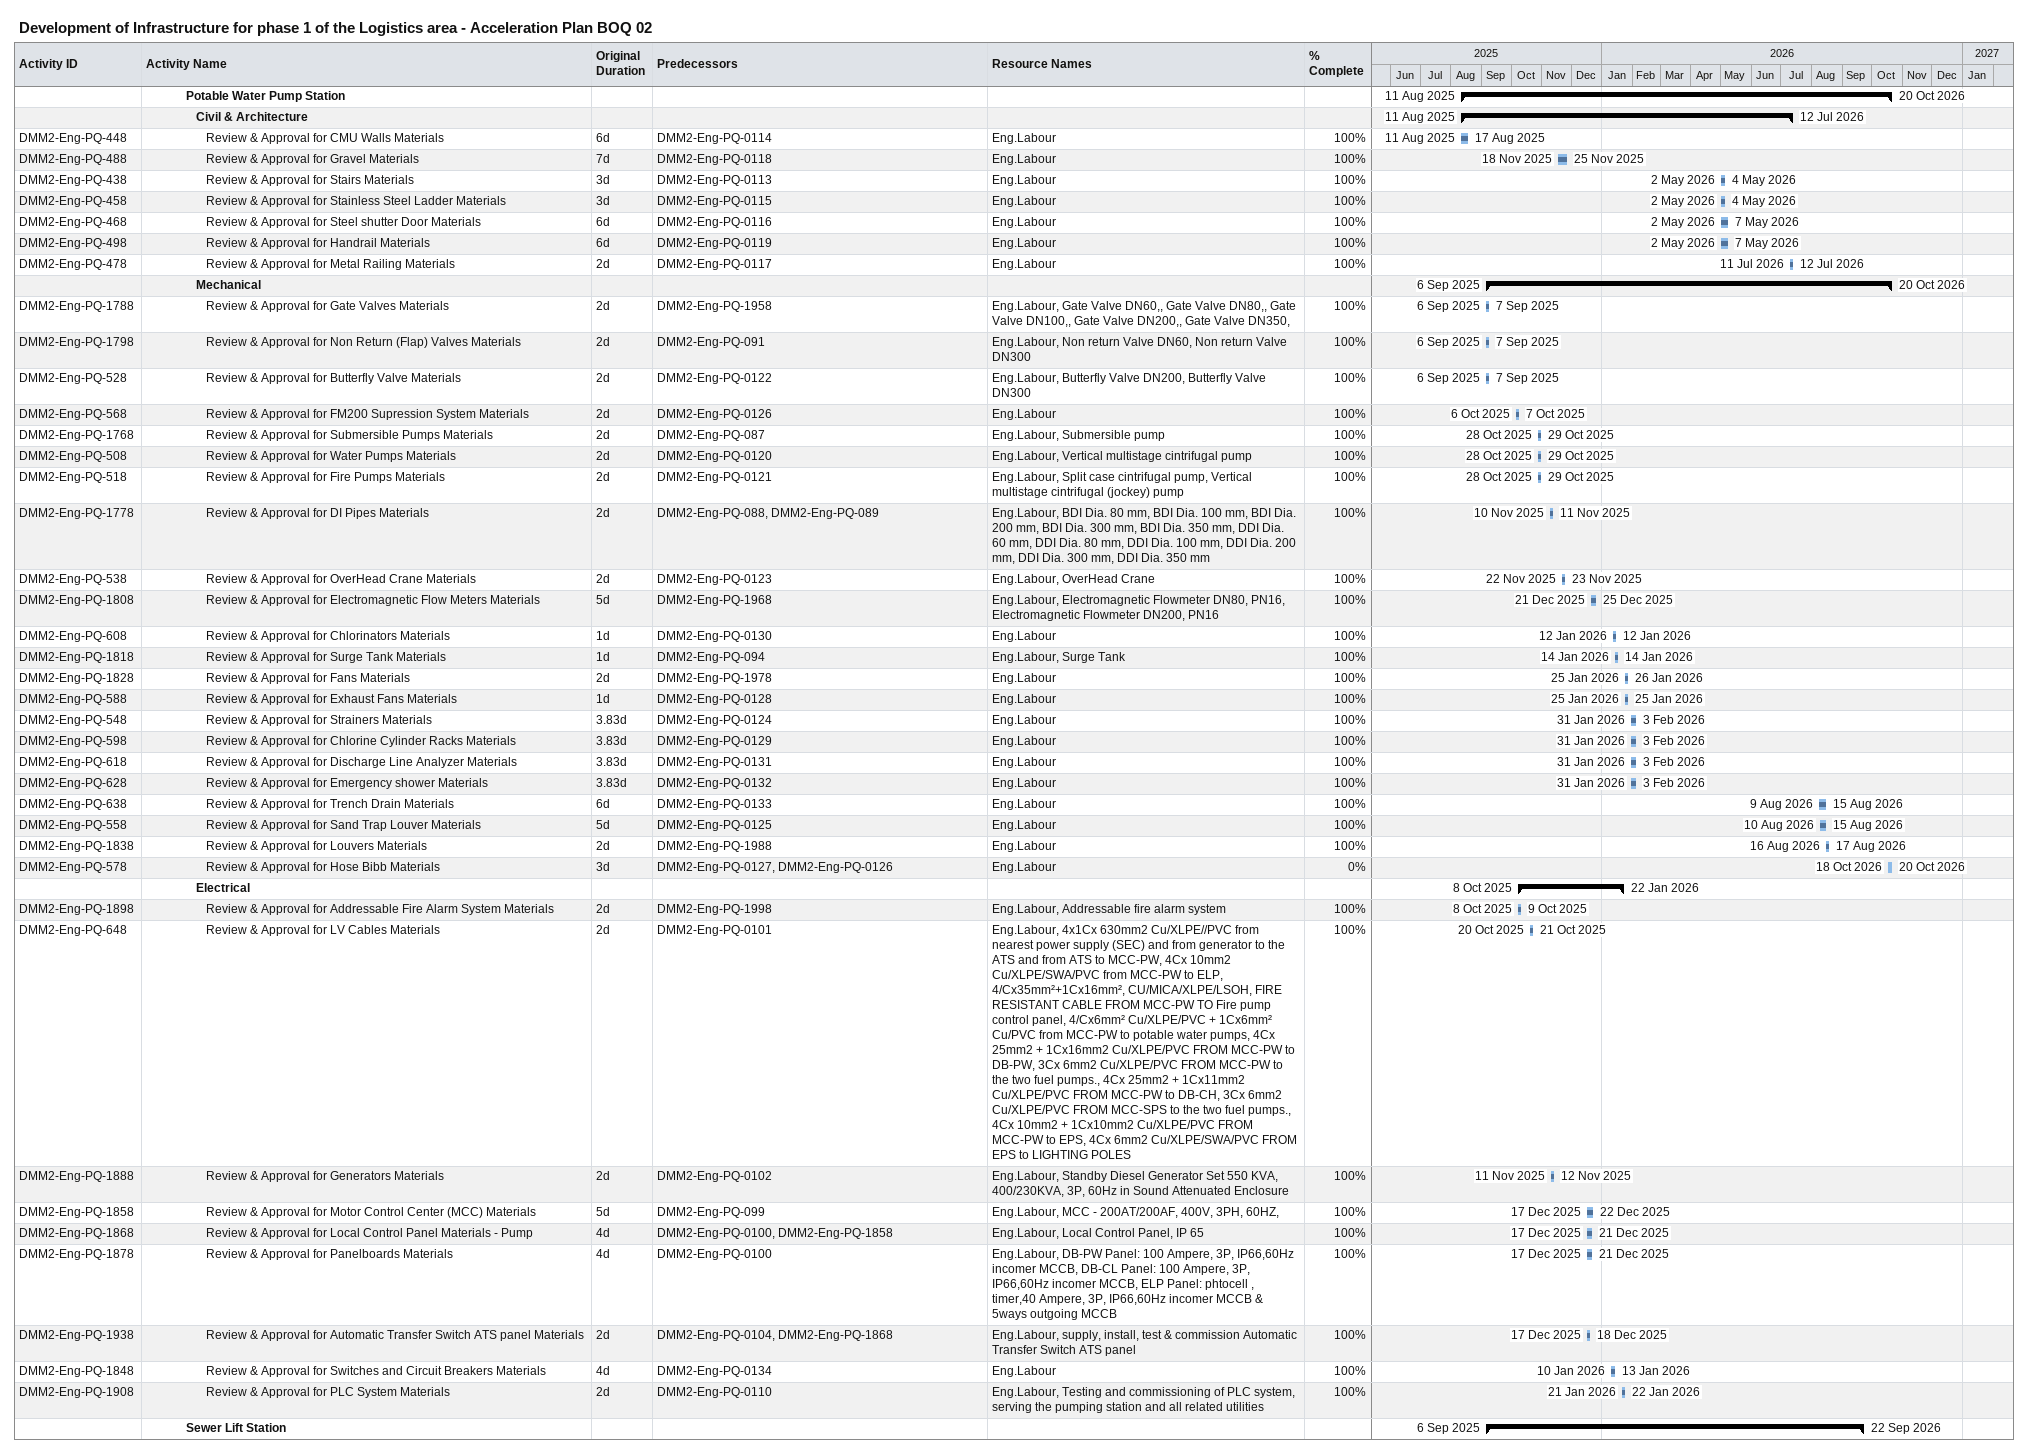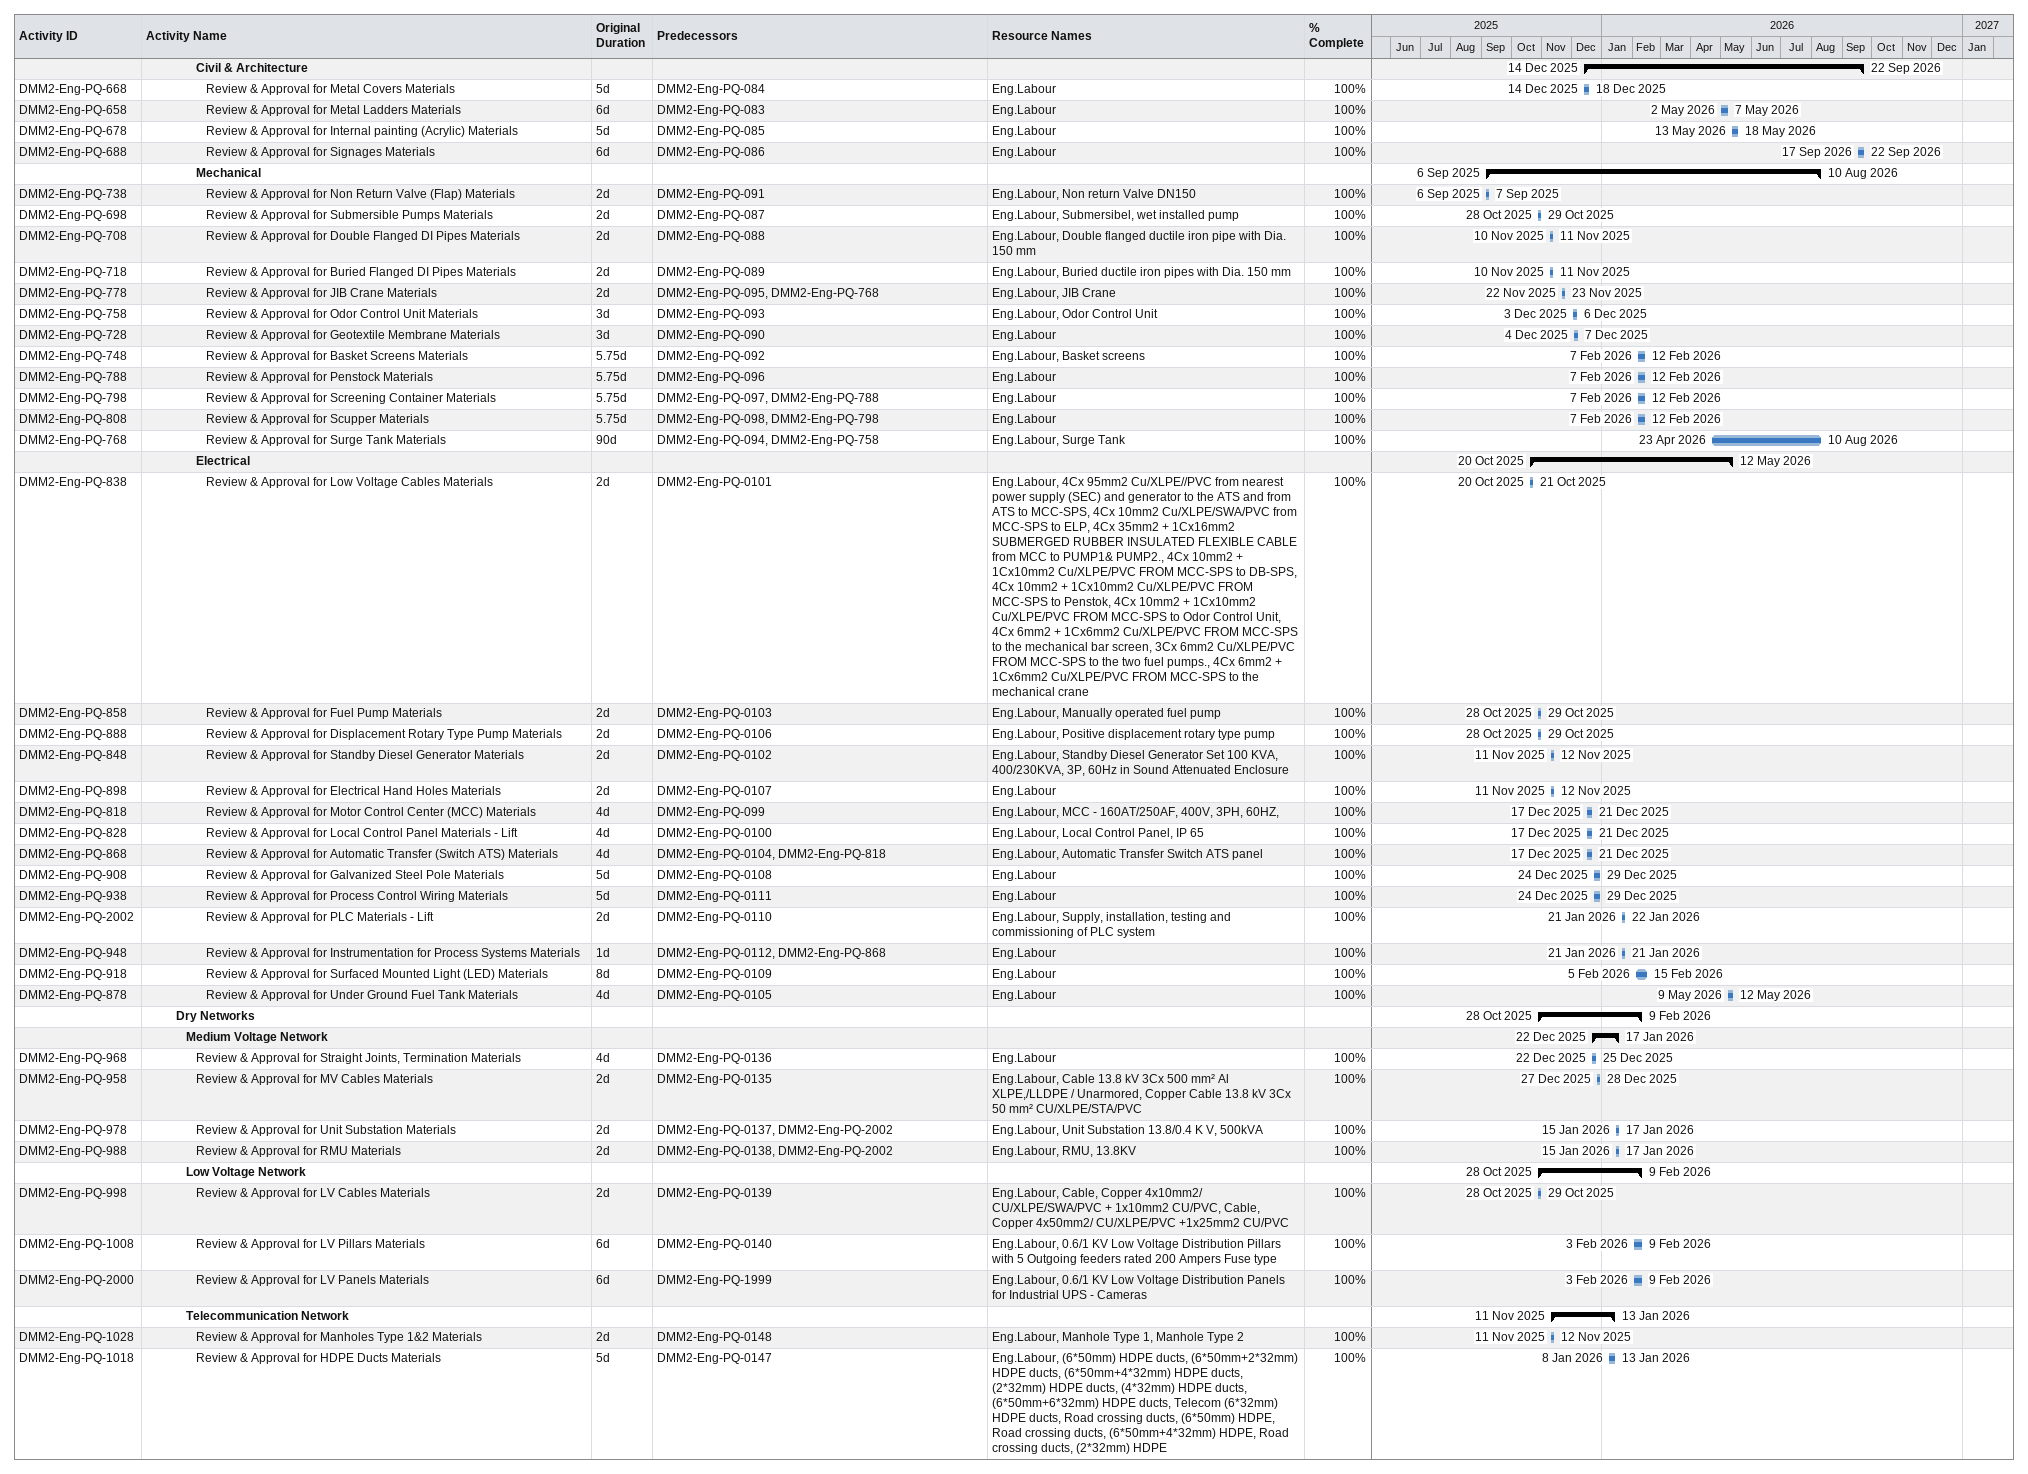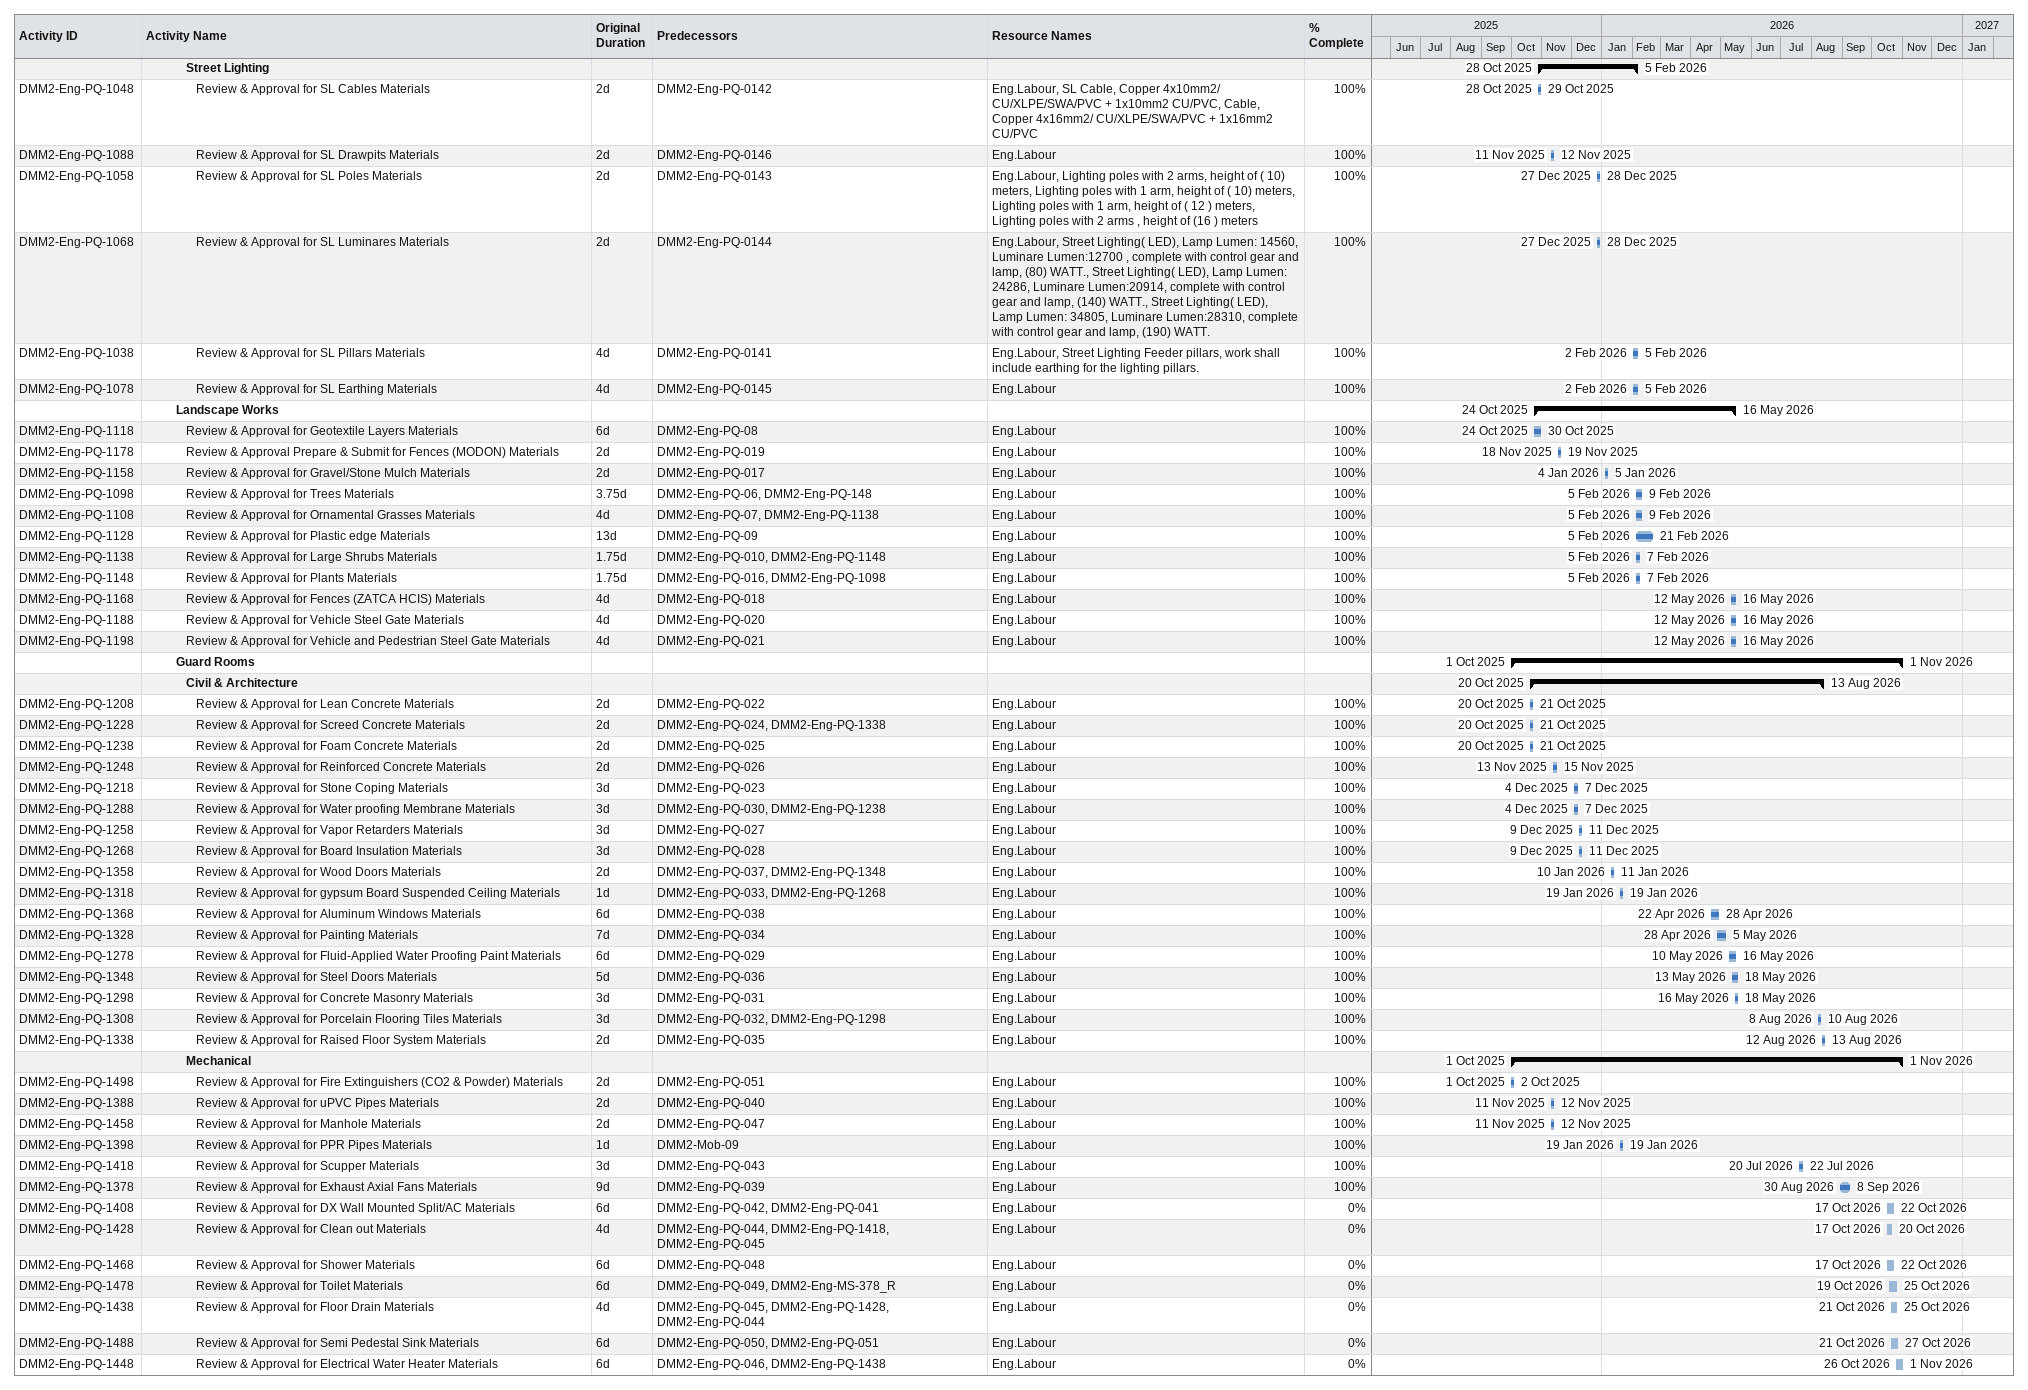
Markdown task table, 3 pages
Development of Infrastructure for phase 1 of the Logistics area - Acceleration Plan BOQ 02

| ID | Level | Task | Original duration | Start | Finish | Predecessors | Resources | % complete |
|---|---|---|---|---|---|---|---|---|
|  | 5 | **Potable Water Pump Station** |  | 2025-08-11 | 2026-10-20 |  |  |  |
|  | 6 | **Civil & Architecture** |  | 2025-08-11 | 2026-07-12 |  |  |  |
| DMM2-Eng-PQ-448 | 7 | Review & Approval for CMU Walls Materials | 6d | 2025-08-11 | 2025-08-17 | DMM2-Eng-PQ-0114 | Eng.Labour | 100 |
| DMM2-Eng-PQ-488 | 7 | Review & Approval for Gravel Materials | 7d | 2025-11-18 | 2025-11-25 | DMM2-Eng-PQ-0118 | Eng.Labour | 100 |
| DMM2-Eng-PQ-438 | 7 | Review & Approval for Stairs Materials | 3d | 2026-05-02 | 2026-05-04 | DMM2-Eng-PQ-0113 | Eng.Labour | 100 |
| DMM2-Eng-PQ-458 | 7 | Review & Approval for Stainless Steel Ladder Materials | 3d | 2026-05-02 | 2026-05-04 | DMM2-Eng-PQ-0115 | Eng.Labour | 100 |
| DMM2-Eng-PQ-468 | 7 | Review & Approval for Steel shutter Door Materials | 6d | 2026-05-02 | 2026-05-07 | DMM2-Eng-PQ-0116 | Eng.Labour | 100 |
| DMM2-Eng-PQ-498 | 7 | Review & Approval for Handrail Materials | 6d | 2026-05-02 | 2026-05-07 | DMM2-Eng-PQ-0119 | Eng.Labour | 100 |
| DMM2-Eng-PQ-478 | 7 | Review & Approval for Metal Railing Materials | 2d | 2026-07-11 | 2026-07-12 | DMM2-Eng-PQ-0117 | Eng.Labour | 100 |
|  | 6 | **Mechanical** |  | 2025-09-06 | 2026-10-20 |  |  |  |
| DMM2-Eng-PQ-1788 | 7 | Review & Approval for Gate Valves Materials | 2d | 2025-09-06 | 2025-09-07 | DMM2-Eng-PQ-1958 | Eng.Labour, Gate Valve DN60,, Gate Valve DN80,, Gate Valve DN100,, Gate Valve DN200,, Gate Valve DN350, | 100 |
| DMM2-Eng-PQ-1798 | 7 | Review & Approval for Non Return (Flap) Valves Materials | 2d | 2025-09-06 | 2025-09-07 | DMM2-Eng-PQ-091 | Eng.Labour, Non return Valve DN60, Non return Valve DN300 | 100 |
| DMM2-Eng-PQ-528 | 7 | Review & Approval for Butterfly Valve Materials | 2d | 2025-09-06 | 2025-09-07 | DMM2-Eng-PQ-0122 | Eng.Labour, Butterfly Valve DN200, Butterfly Valve DN300 | 100 |
| DMM2-Eng-PQ-568 | 7 | Review & Approval for FM200 Supression System Materials | 2d | 2025-10-06 | 2025-10-07 | DMM2-Eng-PQ-0126 | Eng.Labour | 100 |
| DMM2-Eng-PQ-1768 | 7 | Review & Approval for Submersible Pumps Materials | 2d | 2025-10-28 | 2025-10-29 | DMM2-Eng-PQ-087 | Eng.Labour, Submersible pump | 100 |
| DMM2-Eng-PQ-508 | 7 | Review & Approval for Water Pumps Materials | 2d | 2025-10-28 | 2025-10-29 | DMM2-Eng-PQ-0120 | Eng.Labour, Vertical multistage cintrifugal pump | 100 |
| DMM2-Eng-PQ-518 | 7 | Review & Approval for Fire Pumps Materials | 2d | 2025-10-28 | 2025-10-29 | DMM2-Eng-PQ-0121 | Eng.Labour, Split case cintrifugal pump, Vertical multistage cintrifugal (jockey) pump | 100 |
| DMM2-Eng-PQ-1778 | 7 | Review & Approval for DI Pipes Materials | 2d | 2025-11-10 | 2025-11-11 | DMM2-Eng-PQ-088, DMM2-Eng-PQ-089 | Eng.Labour, BDI Dia. 80 mm, BDI Dia. 100 mm, BDI Dia. 200 mm, BDI Dia. 300 mm, BDI Dia. 350 mm, DDI Dia. 60 mm, DDI Dia. 80 mm, DDI Dia. 100 mm, DDI Dia. 200 mm, DDI Dia. 300 mm, DDI Dia. 350 mm | 100 |
| DMM2-Eng-PQ-538 | 7 | Review & Approval for OverHead Crane Materials | 2d | 2025-11-22 | 2025-11-23 | DMM2-Eng-PQ-0123 | Eng.Labour, OverHead Crane | 100 |
| DMM2-Eng-PQ-1808 | 7 | Review & Approval for Electromagnetic Flow Meters Materials | 5d | 2025-12-21 | 2025-12-25 | DMM2-Eng-PQ-1968 | Eng.Labour, Electromagnetic Flowmeter DN80, PN16, Electromagnetic Flowmeter DN200, PN16 | 100 |
| DMM2-Eng-PQ-608 | 7 | Review & Approval for Chlorinators Materials | 1d | 2026-01-12 | 2026-01-12 | DMM2-Eng-PQ-0130 | Eng.Labour | 100 |
| DMM2-Eng-PQ-1818 | 7 | Review & Approval for Surge Tank Materials | 1d | 2026-01-14 | 2026-01-14 | DMM2-Eng-PQ-094 | Eng.Labour, Surge Tank | 100 |
| DMM2-Eng-PQ-1828 | 7 | Review & Approval for Fans Materials | 2d | 2026-01-25 | 2026-01-26 | DMM2-Eng-PQ-1978 | Eng.Labour | 100 |
| DMM2-Eng-PQ-588 | 7 | Review & Approval for Exhaust Fans Materials | 1d | 2026-01-25 | 2026-01-25 | DMM2-Eng-PQ-0128 | Eng.Labour | 100 |
| DMM2-Eng-PQ-548 | 7 | Review & Approval for Strainers Materials | 3.83d | 2026-01-31 | 2026-02-03 | DMM2-Eng-PQ-0124 | Eng.Labour | 100 |
| DMM2-Eng-PQ-598 | 7 | Review & Approval for Chlorine Cylinder Racks Materials | 3.83d | 2026-01-31 | 2026-02-03 | DMM2-Eng-PQ-0129 | Eng.Labour | 100 |
| DMM2-Eng-PQ-618 | 7 | Review & Approval for Discharge Line Analyzer Materials | 3.83d | 2026-01-31 | 2026-02-03 | DMM2-Eng-PQ-0131 | Eng.Labour | 100 |
| DMM2-Eng-PQ-628 | 7 | Review & Approval for Emergency shower Materials | 3.83d | 2026-01-31 | 2026-02-03 | DMM2-Eng-PQ-0132 | Eng.Labour | 100 |
| DMM2-Eng-PQ-638 | 7 | Review & Approval for Trench Drain Materials | 6d | 2026-08-09 | 2026-08-15 | DMM2-Eng-PQ-0133 | Eng.Labour | 100 |
| DMM2-Eng-PQ-558 | 7 | Review & Approval for Sand Trap Louver Materials | 5d | 2026-08-10 | 2026-08-15 | DMM2-Eng-PQ-0125 | Eng.Labour | 100 |
| DMM2-Eng-PQ-1838 | 7 | Review & Approval for Louvers Materials | 2d | 2026-08-16 | 2026-08-17 | DMM2-Eng-PQ-1988 | Eng.Labour | 100 |
| DMM2-Eng-PQ-578 | 7 | Review & Approval for Hose Bibb Materials | 3d | 2026-10-18 | 2026-10-20 | DMM2-Eng-PQ-0127, DMM2-Eng-PQ-0126 | Eng.Labour | 0 |
|  | 6 | **Electrical** |  | 2025-10-08 | 2026-01-22 |  |  |  |
| DMM2-Eng-PQ-1898 | 7 | Review & Approval for Addressable Fire Alarm System Materials | 2d | 2025-10-08 | 2025-10-09 | DMM2-Eng-PQ-1998 | Eng.Labour, Addressable fire alarm system | 100 |
| DMM2-Eng-PQ-648 | 7 | Review & Approval for LV Cables Materials | 2d | 2025-10-20 | 2025-10-21 | DMM2-Eng-PQ-0101 | Eng.Labour, 4x1Cx 630mm2 Cu/XLPE//PVC from nearest power supply (SEC) and from generator to the ATS and from ATS to MCC-PW, 4Cx 10mm2 Cu/XLPE/SWA/PVC from MCC-PW to ELP, 4/Cx35mm²+1Cx16mm², CU/MICA/XLPE/LSOH, FIRE RESISTANT CABLE FROM MCC-PW TO Fire pump control panel, 4/Cx6mm² Cu/XLPE/PVC + 1Cx6mm² Cu/PVC from MCC-PW to potable water pumps, 4Cx 25mm2 + 1Cx16mm2 Cu/XLPE/PVC FROM MCC-PW to DB-PW, 3Cx 6mm2 Cu/XLPE/PVC FROM MCC-PW to the two fuel pumps., 4Cx 25mm2 + 1Cx11mm2 Cu/XLPE/PVC FROM MCC-PW to DB-CH, 3Cx 6mm2 Cu/XLPE/PVC FROM MCC-SPS to the two fuel pumps., 4Cx 10mm2 + 1Cx10mm2 Cu/XLPE/PVC FROM MCC-PW to EPS, 4Cx 6mm2 Cu/XLPE/SWA/PVC FROM EPS to LIGHTING POLES | 100 |
| DMM2-Eng-PQ-1888 | 7 | Review & Approval for Generators Materials | 2d | 2025-11-11 | 2025-11-12 | DMM2-Eng-PQ-0102 | Eng.Labour, Standby Diesel Generator Set 550 KVA, 400/230KVA, 3P, 60Hz in Sound Attenuated Enclosure | 100 |
| DMM2-Eng-PQ-1858 | 7 | Review & Approval for Motor Control Center (MCC) Materials | 5d | 2025-12-17 | 2025-12-22 | DMM2-Eng-PQ-099 | Eng.Labour, MCC - 200AT/200AF, 400V, 3PH, 60HZ, | 100 |
| DMM2-Eng-PQ-1868 | 7 | Review & Approval for Local Control Panel Materials - Pump | 4d | 2025-12-17 | 2025-12-21 | DMM2-Eng-PQ-0100, DMM2-Eng-PQ-1858 | Eng.Labour, Local Control Panel, IP 65 | 100 |
| DMM2-Eng-PQ-1878 | 7 | Review & Approval for Panelboards Materials | 4d | 2025-12-17 | 2025-12-21 | DMM2-Eng-PQ-0100 | Eng.Labour, DB-PW Panel: 100 Ampere, 3P, IP66,60Hz incomer MCCB, DB-CL Panel: 100 Ampere, 3P, IP66,60Hz incomer MCCB, ELP Panel: phtocell , timer,40 Ampere, 3P, IP66,60Hz incomer MCCB & 5ways outgoing MCCB | 100 |
| DMM2-Eng-PQ-1938 | 7 | Review & Approval for Automatic Transfer Switch ATS panel Materials | 2d | 2025-12-17 | 2025-12-18 | DMM2-Eng-PQ-0104, DMM2-Eng-PQ-1868 | Eng.Labour, supply, install, test & commission Automatic Transfer Switch ATS panel | 100 |
| DMM2-Eng-PQ-1848 | 7 | Review & Approval for Switches and Circuit Breakers Materials | 4d | 2026-01-10 | 2026-01-13 | DMM2-Eng-PQ-0134 | Eng.Labour | 100 |
| DMM2-Eng-PQ-1908 | 7 | Review & Approval for PLC System Materials | 2d | 2026-01-21 | 2026-01-22 | DMM2-Eng-PQ-0110 | Eng.Labour, Testing and commissioning of PLC system, serving the pumping station and all related utilities | 100 |
|  | 5 | **Sewer Lift Station** |  | 2025-09-06 | 2026-09-22 |  |  |  |
|  | 6 | **Civil & Architecture** |  | 2025-12-14 | 2026-09-22 |  |  |  |
| DMM2-Eng-PQ-668 | 7 | Review & Approval for Metal Covers Materials | 5d | 2025-12-14 | 2025-12-18 | DMM2-Eng-PQ-084 | Eng.Labour | 100 |
| DMM2-Eng-PQ-658 | 7 | Review & Approval for Metal Ladders Materials | 6d | 2026-05-02 | 2026-05-07 | DMM2-Eng-PQ-083 | Eng.Labour | 100 |
| DMM2-Eng-PQ-678 | 7 | Review & Approval for Internal painting (Acrylic) Materials | 5d | 2026-05-13 | 2026-05-18 | DMM2-Eng-PQ-085 | Eng.Labour | 100 |
| DMM2-Eng-PQ-688 | 7 | Review & Approval for Signages Materials | 6d | 2026-09-17 | 2026-09-22 | DMM2-Eng-PQ-086 | Eng.Labour | 100 |
|  | 6 | **Mechanical** |  | 2025-09-06 | 2026-08-10 |  |  |  |
| DMM2-Eng-PQ-738 | 7 | Review & Approval for Non Return Valve (Flap) Materials | 2d | 2025-09-06 | 2025-09-07 | DMM2-Eng-PQ-091 | Eng.Labour, Non return Valve DN150 | 100 |
| DMM2-Eng-PQ-698 | 7 | Review & Approval for Submersible Pumps Materials | 2d | 2025-10-28 | 2025-10-29 | DMM2-Eng-PQ-087 | Eng.Labour, Submersibel, wet installed pump | 100 |
| DMM2-Eng-PQ-708 | 7 | Review & Approval for Double Flanged DI Pipes Materials | 2d | 2025-11-10 | 2025-11-11 | DMM2-Eng-PQ-088 | Eng.Labour, Double flanged ductile iron pipe with Dia. 150 mm | 100 |
| DMM2-Eng-PQ-718 | 7 | Review & Approval for Buried Flanged DI Pipes Materials | 2d | 2025-11-10 | 2025-11-11 | DMM2-Eng-PQ-089 | Eng.Labour, Buried ductile iron pipes with Dia. 150 mm | 100 |
| DMM2-Eng-PQ-778 | 7 | Review & Approval for JIB Crane Materials | 2d | 2025-11-22 | 2025-11-23 | DMM2-Eng-PQ-095, DMM2-Eng-PQ-768 | Eng.Labour, JIB Crane | 100 |
| DMM2-Eng-PQ-758 | 7 | Review & Approval for Odor Control Unit Materials | 3d | 2025-12-03 | 2025-12-06 | DMM2-Eng-PQ-093 | Eng.Labour, Odor Control Unit | 100 |
| DMM2-Eng-PQ-728 | 7 | Review & Approval for Geotextile Membrane Materials | 3d | 2025-12-04 | 2025-12-07 | DMM2-Eng-PQ-090 | Eng.Labour | 100 |
| DMM2-Eng-PQ-748 | 7 | Review & Approval for Basket Screens Materials | 5.75d | 2026-02-07 | 2026-02-12 | DMM2-Eng-PQ-092 | Eng.Labour, Basket screens | 100 |
| DMM2-Eng-PQ-788 | 7 | Review & Approval for Penstock Materials | 5.75d | 2026-02-07 | 2026-02-12 | DMM2-Eng-PQ-096 | Eng.Labour | 100 |
| DMM2-Eng-PQ-798 | 7 | Review & Approval for Screening Container Materials | 5.75d | 2026-02-07 | 2026-02-12 | DMM2-Eng-PQ-097, DMM2-Eng-PQ-788 | Eng.Labour | 100 |
| DMM2-Eng-PQ-808 | 7 | Review & Approval for Scupper Materials | 5.75d | 2026-02-07 | 2026-02-12 | DMM2-Eng-PQ-098, DMM2-Eng-PQ-798 | Eng.Labour | 100 |
| DMM2-Eng-PQ-768 | 7 | Review & Approval for Surge Tank Materials | 90d | 2026-04-23 | 2026-08-10 | DMM2-Eng-PQ-094, DMM2-Eng-PQ-758 | Eng.Labour, Surge Tank | 100 |
|  | 6 | **Electrical** |  | 2025-10-20 | 2026-05-12 |  |  |  |
| DMM2-Eng-PQ-838 | 7 | Review & Approval for Low Voltage Cables Materials | 2d | 2025-10-20 | 2025-10-21 | DMM2-Eng-PQ-0101 | Eng.Labour, 4Cx 95mm2 Cu/XLPE//PVC from nearest power supply (SEC) and generator to the ATS and from ATS to MCC-SPS, 4Cx 10mm2 Cu/XLPE/SWA/PVC from MCC-SPS to ELP, 4Cx 35mm2 + 1Cx16mm2 SUBMERGED RUBBER INSULATED FLEXIBLE CABLE from MCC to PUMP1& PUMP2., 4Cx 10mm2 + 1Cx10mm2 Cu/XLPE/PVC FROM MCC-SPS to DB-SPS, 4Cx 10mm2 + 1Cx10mm2 Cu/XLPE/PVC FROM MCC-SPS to Penstok, 4Cx 10mm2 + 1Cx10mm2 Cu/XLPE/PVC FROM MCC-SPS to Odor Control Unit, 4Cx 6mm2 + 1Cx6mm2 Cu/XLPE/PVC FROM MCC-SPS to the mechanical bar screen, 3Cx 6mm2 Cu/XLPE/PVC FROM MCC-SPS to the two fuel pumps., 4Cx 6mm2 + 1Cx6mm2 Cu/XLPE/PVC FROM MCC-SPS to the mechanical crane | 100 |
| DMM2-Eng-PQ-858 | 7 | Review & Approval for Fuel Pump Materials | 2d | 2025-10-28 | 2025-10-29 | DMM2-Eng-PQ-0103 | Eng.Labour, Manually operated fuel pump | 100 |
| DMM2-Eng-PQ-888 | 7 | Review & Approval for Displacement Rotary Type Pump Materials | 2d | 2025-10-28 | 2025-10-29 | DMM2-Eng-PQ-0106 | Eng.Labour, Positive displacement rotary type pump | 100 |
| DMM2-Eng-PQ-848 | 7 | Review & Approval for Standby Diesel Generator Materials | 2d | 2025-11-11 | 2025-11-12 | DMM2-Eng-PQ-0102 | Eng.Labour, Standby Diesel Generator Set 100 KVA, 400/230KVA, 3P, 60Hz in Sound Attenuated Enclosure | 100 |
| DMM2-Eng-PQ-898 | 7 | Review & Approval for Electrical Hand Holes Materials | 2d | 2025-11-11 | 2025-11-12 | DMM2-Eng-PQ-0107 | Eng.Labour | 100 |
| DMM2-Eng-PQ-818 | 7 | Review & Approval for Motor Control Center (MCC) Materials | 4d | 2025-12-17 | 2025-12-21 | DMM2-Eng-PQ-099 | Eng.Labour, MCC - 160AT/250AF, 400V, 3PH, 60HZ, | 100 |
| DMM2-Eng-PQ-828 | 7 | Review & Approval for Local Control Panel Materials - Lift | 4d | 2025-12-17 | 2025-12-21 | DMM2-Eng-PQ-0100 | Eng.Labour, Local Control Panel, IP 65 | 100 |
| DMM2-Eng-PQ-868 | 7 | Review & Approval for Automatic Transfer (Switch ATS) Materials | 4d | 2025-12-17 | 2025-12-21 | DMM2-Eng-PQ-0104, DMM2-Eng-PQ-818 | Eng.Labour, Automatic Transfer Switch ATS panel | 100 |
| DMM2-Eng-PQ-908 | 7 | Review & Approval for Galvanized Steel Pole Materials | 5d | 2025-12-24 | 2025-12-29 | DMM2-Eng-PQ-0108 | Eng.Labour | 100 |
| DMM2-Eng-PQ-938 | 7 | Review & Approval for Process Control Wiring Materials | 5d | 2025-12-24 | 2025-12-29 | DMM2-Eng-PQ-0111 | Eng.Labour | 100 |
| DMM2-Eng-PQ-2002 | 7 | Review & Approval for PLC Materials - Lift | 2d | 2026-01-21 | 2026-01-22 | DMM2-Eng-PQ-0110 | Eng.Labour, Supply, installation, testing and commissioning of PLC system | 100 |
| DMM2-Eng-PQ-948 | 7 | Review & Approval for Instrumentation for Process Systems Materials | 1d | 2026-01-21 | 2026-01-21 | DMM2-Eng-PQ-0112, DMM2-Eng-PQ-868 | Eng.Labour | 100 |
| DMM2-Eng-PQ-918 | 7 | Review & Approval for Surfaced Mounted Light (LED) Materials | 8d | 2026-02-05 | 2026-02-15 | DMM2-Eng-PQ-0109 | Eng.Labour | 100 |
| DMM2-Eng-PQ-878 | 7 | Review & Approval for Under Ground Fuel Tank Materials | 4d | 2026-05-09 | 2026-05-12 | DMM2-Eng-PQ-0105 | Eng.Labour | 100 |
|  | 4 | **Dry Networks** |  | 2025-10-28 | 2026-02-09 |  |  |  |
|  | 5 | **Medium Voltage Network** |  | 2025-12-22 | 2026-01-17 |  |  |  |
| DMM2-Eng-PQ-968 | 6 | Review & Approval for Straight Joints, Termination Materials | 4d | 2025-12-22 | 2025-12-25 | DMM2-Eng-PQ-0136 | Eng.Labour | 100 |
| DMM2-Eng-PQ-958 | 6 | Review & Approval for MV Cables Materials | 2d | 2025-12-27 | 2025-12-28 | DMM2-Eng-PQ-0135 | Eng.Labour, Cable 13.8 kV 3Cx 500 mm² Al XLPE,/LLDPE / Unarmored, Copper Cable 13.8 kV 3Cx 50 mm² CU/XLPE/STA/PVC | 100 |
| DMM2-Eng-PQ-978 | 6 | Review & Approval for Unit Substation Materials | 2d | 2026-01-15 | 2026-01-17 | DMM2-Eng-PQ-0137, DMM2-Eng-PQ-2002 | Eng.Labour, Unit Substation 13.8/0.4 K V, 500kVA | 100 |
| DMM2-Eng-PQ-988 | 6 | Review & Approval for RMU Materials | 2d | 2026-01-15 | 2026-01-17 | DMM2-Eng-PQ-0138, DMM2-Eng-PQ-2002 | Eng.Labour, RMU, 13.8KV | 100 |
|  | 5 | **Low Voltage Network** |  | 2025-10-28 | 2026-02-09 |  |  |  |
| DMM2-Eng-PQ-998 | 6 | Review & Approval for LV Cables Materials | 2d | 2025-10-28 | 2025-10-29 | DMM2-Eng-PQ-0139 | Eng.Labour, Cable, Copper 4x10mm2/ CU/XLPE/SWA/PVC + 1x10mm2 CU/PVC, Cable, Copper 4x50mm2/ CU/XLPE/PVC +1x25mm2 CU/PVC | 100 |
| DMM2-Eng-PQ-1008 | 6 | Review & Approval for LV Pillars Materials | 6d | 2026-02-03 | 2026-02-09 | DMM2-Eng-PQ-0140 | Eng.Labour, 0.6/1 KV Low Voltage Distribution Pillars with 5 Outgoing feeders rated 200 Ampers Fuse type | 100 |
| DMM2-Eng-PQ-2000 | 6 | Review & Approval for LV Panels Materials | 6d | 2026-02-03 | 2026-02-09 | DMM2-Eng-PQ-1999 | Eng.Labour, 0.6/1 KV Low Voltage Distribution Panels for Industrial UPS - Cameras | 100 |
|  | 5 | **Telecommunication Network** |  | 2025-11-11 | 2026-01-13 |  |  |  |
| DMM2-Eng-PQ-1028 | 6 | Review & Approval for Manholes Type 1&2 Materials | 2d | 2025-11-11 | 2025-11-12 | DMM2-Eng-PQ-0148 | Eng.Labour, Manhole Type 1, Manhole Type 2 | 100 |
| DMM2-Eng-PQ-1018 | 6 | Review & Approval for HDPE Ducts Materials | 5d | 2026-01-08 | 2026-01-13 | DMM2-Eng-PQ-0147 | Eng.Labour, (6*50mm) HDPE ducts, (6*50mm+2*32mm) HDPE ducts, (6*50mm+4*32mm) HDPE ducts, (2*32mm) HDPE ducts, (4*32mm) HDPE ducts, (6*50mm+6*32mm) HDPE ducts, Telecom (6*32mm) HDPE ducts, Road crossing ducts, (6*50mm) HDPE, Road crossing ducts, (6*50mm+4*32mm) HDPE, Road crossing ducts, (2*32mm) HDPE | 100 |
|  | 5 | **Street Lighting** |  | 2025-10-28 | 2026-02-05 |  |  |  |
| DMM2-Eng-PQ-1048 | 6 | Review & Approval for SL Cables Materials | 2d | 2025-10-28 | 2025-10-29 | DMM2-Eng-PQ-0142 | Eng.Labour, SL Cable, Copper 4x10mm2/ CU/XLPE/SWA/PVC + 1x10mm2 CU/PVC, Cable, Copper 4x16mm2/ CU/XLPE/SWA/PVC + 1x16mm2 CU/PVC | 100 |
| DMM2-Eng-PQ-1088 | 6 | Review & Approval for SL Drawpits Materials | 2d | 2025-11-11 | 2025-11-12 | DMM2-Eng-PQ-0146 | Eng.Labour | 100 |
| DMM2-Eng-PQ-1058 | 6 | Review & Approval for SL Poles Materials | 2d | 2025-12-27 | 2025-12-28 | DMM2-Eng-PQ-0143 | Eng.Labour, Lighting poles with 2 arms, height of ( 10) meters, Lighting poles with 1 arm, height of ( 10) meters, Lighting poles with 1 arm, height of ( 12 ) meters, Lighting poles with 2 arms , height of (16 ) meters | 100 |
| DMM2-Eng-PQ-1068 | 6 | Review & Approval for SL Luminares Materials | 2d | 2025-12-27 | 2025-12-28 | DMM2-Eng-PQ-0144 | Eng.Labour, Street Lighting( LED), Lamp Lumen: 14560, Luminare Lumen:12700 , complete with control gear and lamp, (80) WATT., Street Lighting( LED), Lamp Lumen: 24286, Luminare Lumen:20914, complete with control gear and lamp, (140) WATT., Street Lighting( LED), Lamp Lumen: 34805, Luminare Lumen:28310, complete with control gear and lamp, (190) WATT. | 100 |
| DMM2-Eng-PQ-1038 | 6 | Review & Approval for SL Pillars Materials | 4d | 2026-02-02 | 2026-02-05 | DMM2-Eng-PQ-0141 | Eng.Labour, Street Lighting Feeder pillars, work shall include earthing for the lighting pillars. | 100 |
| DMM2-Eng-PQ-1078 | 6 | Review & Approval for SL Earthing Materials | 4d | 2026-02-02 | 2026-02-05 | DMM2-Eng-PQ-0145 | Eng.Labour | 100 |
|  | 4 | **Landscape Works** |  | 2025-10-24 | 2026-05-16 |  |  |  |
| DMM2-Eng-PQ-1118 | 5 | Review & Approval for Geotextile Layers Materials | 6d | 2025-10-24 | 2025-10-30 | DMM2-Eng-PQ-08 | Eng.Labour | 100 |
| DMM2-Eng-PQ-1178 | 5 | Review & Approval Prepare & Submit for Fences (MODON) Materials | 2d | 2025-11-18 | 2025-11-19 | DMM2-Eng-PQ-019 | Eng.Labour | 100 |
| DMM2-Eng-PQ-1158 | 5 | Review & Approval for Gravel/Stone Mulch Materials | 2d | 2026-01-04 | 2026-01-05 | DMM2-Eng-PQ-017 | Eng.Labour | 100 |
| DMM2-Eng-PQ-1098 | 5 | Review & Approval for Trees Materials | 3.75d | 2026-02-05 | 2026-02-09 | DMM2-Eng-PQ-06, DMM2-Eng-PQ-148 | Eng.Labour | 100 |
| DMM2-Eng-PQ-1108 | 5 | Review & Approval for Ornamental Grasses Materials | 4d | 2026-02-05 | 2026-02-09 | DMM2-Eng-PQ-07, DMM2-Eng-PQ-1138 | Eng.Labour | 100 |
| DMM2-Eng-PQ-1128 | 5 | Review & Approval for Plastic edge Materials | 13d | 2026-02-05 | 2026-02-21 | DMM2-Eng-PQ-09 | Eng.Labour | 100 |
| DMM2-Eng-PQ-1138 | 5 | Review & Approval for Large Shrubs Materials | 1.75d | 2026-02-05 | 2026-02-07 | DMM2-Eng-PQ-010, DMM2-Eng-PQ-1148 | Eng.Labour | 100 |
| DMM2-Eng-PQ-1148 | 5 | Review & Approval for Plants Materials | 1.75d | 2026-02-05 | 2026-02-07 | DMM2-Eng-PQ-016, DMM2-Eng-PQ-1098 | Eng.Labour | 100 |
| DMM2-Eng-PQ-1168 | 5 | Review & Approval for Fences (ZATCA HCIS) Materials | 4d | 2026-05-12 | 2026-05-16 | DMM2-Eng-PQ-018 | Eng.Labour | 100 |
| DMM2-Eng-PQ-1188 | 5 | Review & Approval for Vehicle Steel Gate Materials | 4d | 2026-05-12 | 2026-05-16 | DMM2-Eng-PQ-020 | Eng.Labour | 100 |
| DMM2-Eng-PQ-1198 | 5 | Review & Approval for Vehicle and Pedestrian Steel Gate Materials | 4d | 2026-05-12 | 2026-05-16 | DMM2-Eng-PQ-021 | Eng.Labour | 100 |
|  | 4 | **Guard Rooms** |  | 2025-10-01 | 2026-11-01 |  |  |  |
|  | 5 | **Civil & Architecture** |  | 2025-10-20 | 2026-08-13 |  |  |  |
| DMM2-Eng-PQ-1208 | 6 | Review & Approval for Lean Concrete Materials | 2d | 2025-10-20 | 2025-10-21 | DMM2-Eng-PQ-022 | Eng.Labour | 100 |
| DMM2-Eng-PQ-1228 | 6 | Review & Approval for Screed Concrete Materials | 2d | 2025-10-20 | 2025-10-21 | DMM2-Eng-PQ-024, DMM2-Eng-PQ-1338 | Eng.Labour | 100 |
| DMM2-Eng-PQ-1238 | 6 | Review & Approval for Foam Concrete Materials | 2d | 2025-10-20 | 2025-10-21 | DMM2-Eng-PQ-025 | Eng.Labour | 100 |
| DMM2-Eng-PQ-1248 | 6 | Review & Approval for Reinforced Concrete Materials | 2d | 2025-11-13 | 2025-11-15 | DMM2-Eng-PQ-026 | Eng.Labour | 100 |
| DMM2-Eng-PQ-1218 | 6 | Review & Approval for Stone Coping Materials | 3d | 2025-12-04 | 2025-12-07 | DMM2-Eng-PQ-023 | Eng.Labour | 100 |
| DMM2-Eng-PQ-1288 | 6 | Review & Approval for Water proofing Membrane Materials | 3d | 2025-12-04 | 2025-12-07 | DMM2-Eng-PQ-030, DMM2-Eng-PQ-1238 | Eng.Labour | 100 |
| DMM2-Eng-PQ-1258 | 6 | Review & Approval for Vapor Retarders Materials | 3d | 2025-12-09 | 2025-12-11 | DMM2-Eng-PQ-027 | Eng.Labour | 100 |
| DMM2-Eng-PQ-1268 | 6 | Review & Approval for Board Insulation Materials | 3d | 2025-12-09 | 2025-12-11 | DMM2-Eng-PQ-028 | Eng.Labour | 100 |
| DMM2-Eng-PQ-1358 | 6 | Review & Approval for Wood Doors Materials | 2d | 2026-01-10 | 2026-01-11 | DMM2-Eng-PQ-037, DMM2-Eng-PQ-1348 | Eng.Labour | 100 |
| DMM2-Eng-PQ-1318 | 6 | Review & Approval for gypsum Board Suspended Ceiling Materials | 1d | 2026-01-19 | 2026-01-19 | DMM2-Eng-PQ-033, DMM2-Eng-PQ-1268 | Eng.Labour | 100 |
| DMM2-Eng-PQ-1368 | 6 | Review & Approval for Aluminum Windows Materials | 6d | 2026-04-22 | 2026-04-28 | DMM2-Eng-PQ-038 | Eng.Labour | 100 |
| DMM2-Eng-PQ-1328 | 6 | Review & Approval for Painting Materials | 7d | 2026-04-28 | 2026-05-05 | DMM2-Eng-PQ-034 | Eng.Labour | 100 |
| DMM2-Eng-PQ-1278 | 6 | Review & Approval for Fluid-Applied Water Proofing Paint Materials | 6d | 2026-05-10 | 2026-05-16 | DMM2-Eng-PQ-029 | Eng.Labour | 100 |
| DMM2-Eng-PQ-1348 | 6 | Review & Approval for Steel Doors Materials | 5d | 2026-05-13 | 2026-05-18 | DMM2-Eng-PQ-036 | Eng.Labour | 100 |
| DMM2-Eng-PQ-1298 | 6 | Review & Approval for Concrete Masonry Materials | 3d | 2026-05-16 | 2026-05-18 | DMM2-Eng-PQ-031 | Eng.Labour | 100 |
| DMM2-Eng-PQ-1308 | 6 | Review & Approval for Porcelain Flooring Tiles Materials | 3d | 2026-08-08 | 2026-08-10 | DMM2-Eng-PQ-032, DMM2-Eng-PQ-1298 | Eng.Labour | 100 |
| DMM2-Eng-PQ-1338 | 6 | Review & Approval for Raised Floor System Materials | 2d | 2026-08-12 | 2026-08-13 | DMM2-Eng-PQ-035 | Eng.Labour | 100 |
|  | 5 | **Mechanical** |  | 2025-10-01 | 2026-11-01 |  |  |  |
| DMM2-Eng-PQ-1498 | 6 | Review & Approval for Fire Extinguishers (CO2 & Powder) Materials | 2d | 2025-10-01 | 2025-10-02 | DMM2-Eng-PQ-051 | Eng.Labour | 100 |
| DMM2-Eng-PQ-1388 | 6 | Review & Approval for uPVC Pipes Materials | 2d | 2025-11-11 | 2025-11-12 | DMM2-Eng-PQ-040 | Eng.Labour | 100 |
| DMM2-Eng-PQ-1458 | 6 | Review & Approval for Manhole Materials | 2d | 2025-11-11 | 2025-11-12 | DMM2-Eng-PQ-047 | Eng.Labour | 100 |
| DMM2-Eng-PQ-1398 | 6 | Review & Approval for PPR Pipes Materials | 1d | 2026-01-19 | 2026-01-19 | DMM2-Mob-09 | Eng.Labour | 100 |
| DMM2-Eng-PQ-1418 | 6 | Review & Approval for Scupper Materials | 3d | 2026-07-20 | 2026-07-22 | DMM2-Eng-PQ-043 | Eng.Labour | 100 |
| DMM2-Eng-PQ-1378 | 6 | Review & Approval for Exhaust Axial Fans Materials | 9d | 2026-08-30 | 2026-09-08 | DMM2-Eng-PQ-039 | Eng.Labour | 100 |
| DMM2-Eng-PQ-1408 | 6 | Review & Approval for DX Wall Mounted Split/AC Materials | 6d | 2026-10-17 | 2026-10-22 | DMM2-Eng-PQ-042, DMM2-Eng-PQ-041 | Eng.Labour | 0 |
| DMM2-Eng-PQ-1428 | 6 | Review & Approval for Clean out Materials | 4d | 2026-10-17 | 2026-10-20 | DMM2-Eng-PQ-044, DMM2-Eng-PQ-1418, DMM2-Eng-PQ-045 | Eng.Labour | 0 |
| DMM2-Eng-PQ-1468 | 6 | Review & Approval for Shower Materials | 6d | 2026-10-17 | 2026-10-22 | DMM2-Eng-PQ-048 | Eng.Labour | 0 |
| DMM2-Eng-PQ-1478 | 6 | Review & Approval for Toilet Materials | 6d | 2026-10-19 | 2026-10-25 | DMM2-Eng-PQ-049, DMM2-Eng-MS-378_R | Eng.Labour | 0 |
| DMM2-Eng-PQ-1438 | 6 | Review & Approval for Floor Drain Materials | 4d | 2026-10-21 | 2026-10-25 | DMM2-Eng-PQ-045, DMM2-Eng-PQ-1428, DMM2-Eng-PQ-044 | Eng.Labour | 0 |
| DMM2-Eng-PQ-1488 | 6 | Review & Approval for Semi Pedestal Sink Materials | 6d | 2026-10-21 | 2026-10-27 | DMM2-Eng-PQ-050, DMM2-Eng-PQ-051 | Eng.Labour | 0 |
| DMM2-Eng-PQ-1448 | 6 | Review & Approval for Electrical Water Heater Materials | 6d | 2026-10-26 | 2026-11-01 | DMM2-Eng-PQ-046, DMM2-Eng-PQ-1438 | Eng.Labour | 0 |
